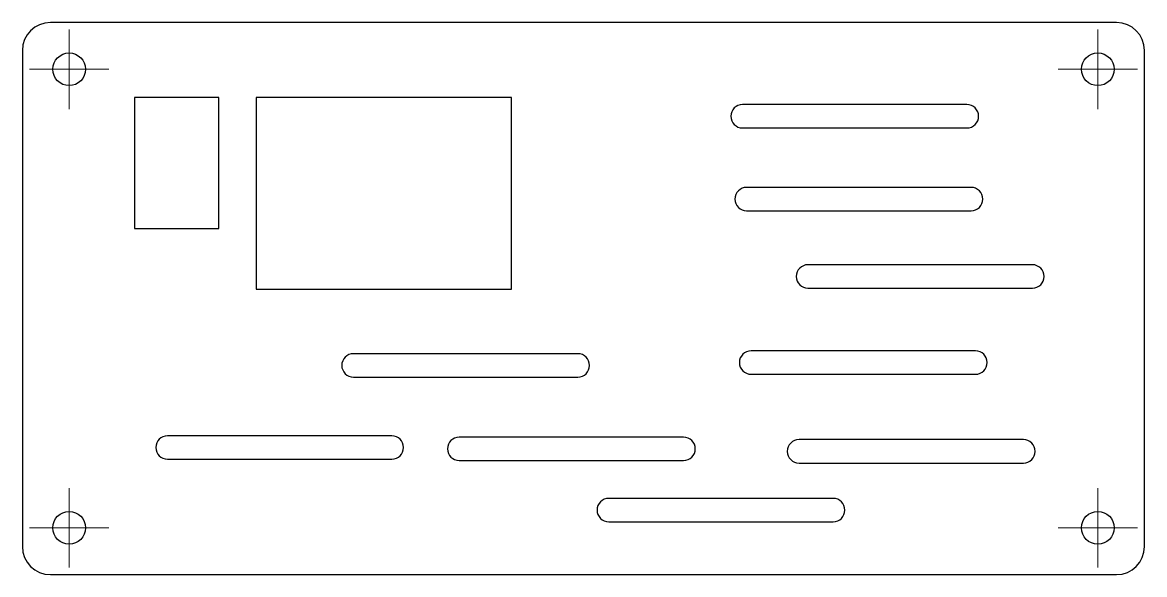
# Model space of a CAD drawing. Header units: millimetres. Extents: x 10 to 130, y 14 to 73.
import ezdxf

# ---------------------------------------------------------------- set-up
doc = ezdxf.new("R2010")
doc.units = ezdxf.units.MM

# ---------------------------------------------------------------- blocks, each defined once
blk = doc.blocks.new('SW_CENTERMARKSYMBOL_0')
at = {"color": 0, "linetype": 'Continuous', "lineweight": 18}
for p, q in [((0, 2.5), (0, 4.25)), ((0, 0), (0, 2.5)), ((-2.5, 0), (-4.25, 0)), ((0, 0), (-2.5, 0)), ((0, 0), (0, -2.5)), ((0, 0), (2.5, 0)), ((2.5, 0), (4.25, 0)), ((0, -2.5), (0, -4.25))]:
    blk.add_line(p, q, dxfattribs=at)
blk = doc.blocks.new('SW_CENTERMARKSYMBOL_1')
at = {"color": 0, "linetype": 'Continuous', "lineweight": 18}
for p, q in [((0, 2.5), (0, 4.25)), ((0, 0), (0, 2.5)), ((-2.5, 0), (-4.25, 0)), ((0, 0), (-2.5, 0)), ((0, 0), (0, -2.5)), ((0, 0), (2.5, 0)), ((2.5, 0), (4.25, 0)), ((0, -2.5), (0, -4.25))]:
    blk.add_line(p, q, dxfattribs=at)
blk = doc.blocks.new('SW_CENTERMARKSYMBOL_2')
at = {"color": 0, "linetype": 'Continuous', "lineweight": 18}
for p, q in [((0, 2.5), (0, 4.25)), ((0, 0), (0, 2.5)), ((-2.5, 0), (-4.25, 0)), ((0, 0), (-2.5, 0)), ((0, 0), (0, -2.5)), ((0, 0), (2.5, 0)), ((2.5, 0), (4.25, 0)), ((0, -2.5), (0, -4.25))]:
    blk.add_line(p, q, dxfattribs=at)
blk = doc.blocks.new('SW_CENTERMARKSYMBOL_3')
at = {"color": 0, "linetype": 'Continuous', "lineweight": 18}
for p, q in [((0, 2.5), (0, 4.25)), ((0, 0), (0, 2.5)), ((-2.5, 0), (-4.25, 0)), ((0, 0), (-2.5, 0)), ((0, 0), (0, -2.5)), ((0, 0), (2.5, 0)), ((2.5, 0), (4.25, 0)), ((0, -2.5), (0, -4.25))]:
    blk.add_line(p, q, dxfattribs=at)

msp = doc.modelspace()

# ---------------------------------------------------------------- linework, layer by layer
at = {"color": 7, "linetype": 'Continuous', "lineweight": 25}
for p, q in [((126.68, 72.98), (12.68, 72.98)), ((9.68, 69.98), (9.68, 16.98)), ((129.68, 16.98), (129.68, 69.98)), ((21.68, 64.98), (21.68, 50.98)), ((30.68, 64.98), (21.68, 64.98)), ((30.68, 50.98), (30.68, 64.98)), ((34.68, 64.98), (34.68, 44.48)), ((61.98, 64.98), (34.68, 64.98)), ((61.98, 44.48), (61.98, 64.98)), ((110.69, 64.21), (86.69, 64.21)), ((86.69, 61.71), (110.69, 61.71)), ((111.13, 55.36), (87.13, 55.36)), ((87.13, 52.86), (111.13, 52.86)), ((21.68, 50.98), (30.68, 50.98)), ((117.69, 47.09), (93.69, 47.09)), ((34.68, 44.48), (61.98, 44.48)), ((93.69, 44.59), (117.69, 44.59)), ((69.08, 37.58), (45.08, 37.58)), ((111.6, 37.89), (87.6, 37.89)), ((45.08, 35.08), (69.08, 35.08)), ((87.6, 35.39), (111.6, 35.39)), ((49.19, 28.81), (25.19, 28.81)), ((80.39, 28.67), (56.39, 28.67)), ((116.73, 28.4), (92.73, 28.4)), ((25.19, 26.31), (49.19, 26.31)), ((56.39, 26.17), (80.39, 26.17)), ((92.73, 25.9), (116.73, 25.9)), ((96.38, 22.12), (72.38, 22.12)), ((72.38, 19.62), (96.38, 19.62)), ((12.68, 13.98), (126.68, 13.98))]:
    msp.add_line(p, q, dxfattribs=at)
for centre in [(14.68, 67.98), (124.68, 67.98), (14.68, 18.98), (124.68, 18.98)]:
    msp.add_circle(centre, 1.75, dxfattribs=at)
for centre, radius, start, end in [((12.68, 69.98), 3, 90, 180), ((126.68, 69.98), 3, 0, 90), ((86.69, 62.96), 1.25, 90, 270), ((110.69, 62.96), 1.25, 270, 90), ((87.13, 54.11), 1.25, 90, 270), ((111.13, 54.11), 1.25, 270, 90), ((93.69, 45.84), 1.25, 90, 270), ((117.69, 45.84), 1.25, 270, 90), ((45.08, 36.33), 1.25, 90, 270), ((69.08, 36.33), 1.25, 270, 90), ((87.6, 36.64), 1.25, 90, 270), ((111.6, 36.64), 1.25, 270, 90), ((25.19, 27.56), 1.25, 90, 270), ((49.19, 27.56), 1.25, 270, 90), ((56.39, 27.42), 1.25, 90, 270), ((80.39, 27.42), 1.25, 270, 90), ((92.73, 27.15), 1.25, 90, 270), ((116.73, 27.15), 1.25, 270, 90), ((72.38, 20.87), 1.25, 90, 270), ((96.38, 20.87), 1.25, 270, 90), ((12.68, 16.98), 3, 180, 270), ((126.68, 16.98), 3, 270, 0)]:
    msp.add_arc(centre, radius, start, end, dxfattribs=at)

# ---------------------------------------------------------------- block references
at = {"color": 7, "linetype": 'Continuous', "lineweight": 18}
for name, p in [('SW_CENTERMARKSYMBOL_3', (14.68, 67.98)), ('SW_CENTERMARKSYMBOL_2', (124.68, 67.98)), ('SW_CENTERMARKSYMBOL_0', (14.68, 18.98)), ('SW_CENTERMARKSYMBOL_1', (124.68, 18.98))]:
    msp.add_blockref(name, p, dxfattribs=at)

doc.saveas('drawing.dxf')
